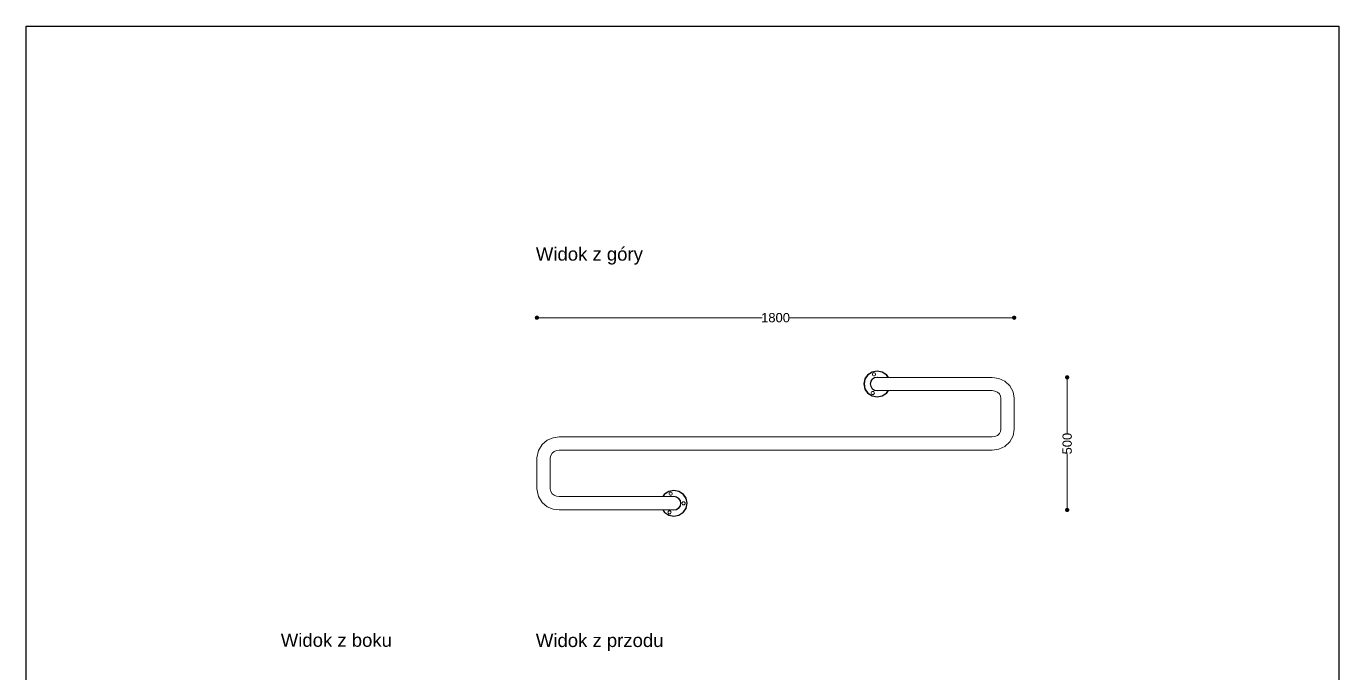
# Model space of a CAD drawing. Header units: millimetres. Extents: x 27743 to 32693, y 13706 to 19154.
# Drawn here: x 27743 to 32693, y 16715 to 19154 of the extents above; entities that cross this region are included whole.
import ezdxf

# ---------------------------------------------------------------- set-up
doc = ezdxf.new("R2010")
doc.units = ezdxf.units.MM
doc.header["$LTSCALE"] = 3
doc.layers.add('Warstwa 1', color=7, linetype='Continuous')
doc.styles.get("Standard").update_dxf_attribs({"font": 'arial.ttf'})
doc.dimstyles.new('MATEUSZ', dxfattribs={"dimtxt": 35, "dimasz": 16, "dimexe": 0.18, "dimexo": 0.0625, "dimgap": 0.09, "dimtad": 0, "dimdec": 0, "dimdsep": 46, "dimtxsty": 'Standard', "dimblk": 'DOT', "dimcen": 0.09, "dimse1": 1, "dimse2": 1, "dimadec": 0, "dimazin": 0, "dimtfac": 1, "dimtdec": 0, "dimtofl": 0, "dimtmove": 0, "dimatfit": 3, "dimfxl": 0, "dimtolj": 1, "dimtzin": 0, "dimlwd": 9, "dimlwe": 9, "dimarcsym": 0})

# ---------------------------------------------------------------- blocks, each defined once
blk = doc.blocks.new('_Dot')
at = {"color": 0, "linetype": 'ByBlock', "lineweight": -2}
blk.add_line((-0.5, 0), (-1, 0), dxfattribs=at)
at = {"color": 0, "linetype": 'ByBlock', "const_width": 0.5}
blk.add_lwpolyline([(-0.25, 0, 1), (0.25, 0, 1)], format="xyb", close=True, dxfattribs=at)
blk = doc.blocks.new('*D14')
at = {"color": 0, "lineweight": 9}
for p, q in [((29685.1, 18054.1), (30518.5, 18054.1)), ((31453.1, 18054.1), (30619.7, 18054.1))]:
    blk.add_line(p, q, dxfattribs=at)
at = {"layer": 'Defpoints', "color": 0}
for p in [(31469.1, 18054.1), (29669.1, 17466.6), (31469.1, 17466.6)]:
    blk.add_point(p, dxfattribs=at)
at = {"color": 0, "lineweight": 9, "xscale": 16, "yscale": 16, "zscale": 16, "rotation": 180}
blk.add_blockref('_Dot', (29669.1, 18054.1), dxfattribs=at)
at = {"color": 0, "lineweight": 9, "xscale": 16, "yscale": 16, "zscale": 16}
blk.add_blockref('_Dot', (31469.1, 18054.1), dxfattribs=at)
at = {"color": 0, "insert": (30569.1, 18054.1), "char_height": 35, "attachment_point": 5}
blk.add_mtext('\\A1;1800', dxfattribs=at)
blk = doc.blocks.new('*D15')
at = {"color": 0, "lineweight": 9}
for p, q in [((31669.1, 17813.1), (31669.1, 17617.8)), ((31669.1, 17345.1), (31669.1, 17540.4))]:
    blk.add_line(p, q, dxfattribs=at)
at = {"layer": 'Defpoints', "color": 0}
for p in [(31210.8, 17829.1), (29927.4, 17329.1), (31669.1, 17329.1)]:
    blk.add_point(p, dxfattribs=at)
at = {"color": 0, "lineweight": 9, "xscale": 16, "yscale": 16, "zscale": 16}
for p, rotation in [((31669.1, 17829.1), 90), ((31669.1, 17329.1), 270)]:
    blk.add_blockref('_Dot', p, dxfattribs=dict(at, rotation=rotation))
at = {"color": 0, "insert": (31669.1, 17579.1), "char_height": 35, "attachment_point": 5, "rotation": 90}
blk.add_mtext('\\A1;500', dxfattribs=at)

msp = doc.modelspace()

# ---------------------------------------------------------------- linework, layer by layer
msp.add_lwpolyline([(27743, 19153.7), (32693.4, 19153.7), (32693.4, 13706.1), (27743, 13706.1)], close=True)
at = {"layer": 'Warstwa 1', "color": 7, "lineweight": 18}
for points in [[(30902.4, 17804.1), (30906.2, 17823.2)], [(30907.7, 17822.6), (30904, 17804.1)], [(30906.2, 17823.2), (30917.1, 17839.4)], [(30918.2, 17838.3), (30907.7, 17822.6)], [(30917.1, 17839.4), (30933.3, 17850.3)], [(30933.9, 17848.8), (30918.2, 17838.3)], [(30933.9, 17822.6), (30928.2, 17814.1)], [(30934.7, 17821.7), (30929.3, 17813.6)], [(30933.3, 17850.3), (30952.4, 17854.1)], [(30952.4, 17852.5), (30933.9, 17848.8)], [(30942.4, 17828.3), (30933.9, 17822.6)], [(30934.4, 17840.3), (30934.8, 17842.6)], [(30934.8, 17838), (30934.4, 17840.3)], [(30942.9, 17827.2), (30934.7, 17821.7)], [(30934.8, 17842.6), (30936.1, 17844.5)], [(30936.1, 17836), (30934.8, 17838)], [(30936.1, 17844.5), (30938.1, 17845.8)], [(30938.1, 17834.7), (30936.1, 17836)], [(30938.1, 17845.8), (30940.4, 17846.3)], [(30940.4, 17834.3), (30938.1, 17834.7)], [(30940.4, 17846.3), (30942.7, 17845.8)], [(30942.7, 17834.7), (30940.4, 17834.3)], [(30952.4, 17830.3), (30942.4, 17828.3)], [(30942.7, 17845.8), (30944.6, 17844.5)], [(30944.6, 17836), (30942.7, 17834.7)], [(30952.4, 17829.1), (30942.9, 17827.2)], [(30944.6, 17844.5), (30945.9, 17842.6)], [(30945.9, 17838), (30944.6, 17836)], [(30945.9, 17842.6), (30946.4, 17840.3)], [(30946.4, 17840.3), (30945.9, 17838)], [(30952.4, 17854.1), (30971.6, 17850.3)], [(30970.9, 17848.8), (30952.4, 17852.5)], [(30958.5, 17829.1), (30952.4, 17830.3)], [(30952.4, 17829.2), (30953.1, 17829.1)], [(30953.1, 17829.1), (30952.4, 17829.1)], [(30953.1, 17829.1), (30958.5, 17829.1)], [(30992.8, 17829.1), (30958.5, 17829.1)], [(30986.6, 17838.3), (30970.9, 17848.8)], [(30971.6, 17850.3), (30987.8, 17839.4)], [(30992.8, 17829.1), (30986.6, 17838.3)], [(30987.8, 17839.4), (30994.7, 17829.1)], [(30994.7, 17829.1), (30992.8, 17829.1)], [(31010.8, 17829.1), (30994.7, 17829.1)], [(31010.8, 17829.1), (31210.8, 17829.1)], [(31385.8, 17829.1), (31210.8, 17829.1)], [(31410.9, 17825.4), (31385.8, 17829.1)], [(31433.9, 17814.6), (31410.9, 17825.4)], [(30906.2, 17784.9), (30902.4, 17804.1)], [(30904, 17804.1), (30907.7, 17785.5)], [(30917.1, 17768.7), (30906.2, 17784.9)], [(30907.7, 17785.5), (30918.2, 17769.8)], [(30928.2, 17814.1), (30926.2, 17804.1)], [(30926.2, 17804.1), (30928.2, 17794)], [(30929.3, 17813.6), (30927.4, 17804.1)], [(30927.4, 17804.1), (30929.3, 17794.5)], [(30928.2, 17794), (30933.9, 17785.5)], [(30929.3, 17794.5), (30934.7, 17786.4)], [(30929.8, 17769.9), (30930.2, 17772.2)], [(30930.2, 17772.2), (30931.5, 17774.1)], [(30931.5, 17774.1), (30933.5, 17775.4)], [(30933.5, 17775.4), (30935.8, 17775.9)], [(30933.9, 17785.5), (30942.4, 17779.9)], [(30934.7, 17786.4), (30942.9, 17781)], [(30935.8, 17775.9), (30938.1, 17775.4)], [(30938.1, 17775.4), (30940, 17774.1)], [(30940, 17774.1), (30941.3, 17772.2)], [(30941.3, 17772.2), (30941.8, 17769.9)], [(30942.4, 17779.9), (30952.4, 17777.9)], [(30942.9, 17781), (30952.4, 17779.1)], [(30952.4, 17777.9), (30958.5, 17779.1)], [(30952.4, 17779.1), (30958.5, 17779.1)], [(30992.8, 17779.1), (30958.5, 17779.1)], [(30986.6, 17769.8), (30992.8, 17779.1)], [(30994.7, 17779.1), (30987.8, 17768.7)], [(30992.8, 17779.1), (30994.7, 17779.1)], [(30994.7, 17779.1), (31010.8, 17779.1)], [(31210.8, 17779.1), (31010.8, 17779.1)], [(31210.8, 17779.1), (31385.8, 17779.1)], [(31385.8, 17779.1), (31396.5, 17777.5)], [(31396.5, 17777.5), (31406, 17773)], [(31406, 17773), (31413.3, 17766.4)], [(31452.5, 17797.3), (31433.9, 17814.6)], [(31464.8, 17775.1), (31452.5, 17797.3)], [(31469.1, 17750.1), (31464.8, 17775.1)], [(30933.3, 17757.9), (30917.1, 17768.7)], [(30918.2, 17769.8), (30933.9, 17759.3)], [(30930.2, 17767.6), (30929.8, 17769.9)], [(30931.5, 17765.6), (30930.2, 17767.6)], [(30933.5, 17764.3), (30931.5, 17765.6)], [(30952.4, 17754.1), (30933.3, 17757.9)], [(30935.8, 17763.9), (30933.5, 17764.3)], [(30933.9, 17759.3), (30952.4, 17755.7)], [(30938.1, 17764.3), (30935.8, 17763.9)], [(30940, 17765.6), (30938.1, 17764.3)], [(30941.3, 17767.6), (30940, 17765.6)], [(30941.8, 17769.9), (30941.3, 17767.6)], [(30952.4, 17755.7), (30970.9, 17759.3)], [(30971.6, 17757.9), (30952.4, 17754.1)], [(30970.9, 17759.3), (30986.6, 17769.8)], [(30987.8, 17768.7), (30971.6, 17757.9)], [(31413.3, 17766.4), (31417.6, 17758.5)], [(31417.6, 17758.5), (31419.1, 17750.1)], [(31419.1, 17750.1), (31419.1, 17633.1)], [(31469.1, 17633.1), (31469.1, 17750.1)], [(31417.6, 17624.6), (31413.3, 17616.7)], [(31419.1, 17633.1), (31417.6, 17624.6)], [(31464.8, 17608), (31469.1, 17633.1)], [(29688.9, 17576.3), (29674.6, 17553.4)], [(29708.2, 17592.1), (29688.9, 17576.3)], [(29729.9, 17601.1), (29708.2, 17592.1)], [(29752.4, 17604.1), (29729.9, 17601.1)], [(31385.8, 17604.1), (29752.4, 17604.1)], [(31396.5, 17605.6), (31385.8, 17604.1)], [(31406, 17610.1), (31396.5, 17605.6)], [(31413.3, 17616.7), (31406, 17610.1)], [(31433.9, 17568.6), (31452.5, 17585.8)], [(31452.5, 17585.8), (31464.8, 17608)], [(29674.6, 17553.4), (29669.1, 17525.1)], [(29669.1, 17525.1), (29669.1, 17408.1)], [(29719.1, 17525.1), (29721, 17534.6)], [(29719.1, 17408.1), (29719.1, 17525.1)], [(29721, 17534.6), (29726.2, 17542.9)], [(29726.2, 17542.9), (29733.7, 17549)], [(29733.7, 17549), (29742.7, 17552.8)], [(29742.7, 17552.8), (29752.4, 17554.1)], [(29752.4, 17554.1), (31385.8, 17554.1)], [(31385.8, 17554.1), (31410.9, 17557.7)], [(31410.9, 17557.7), (31433.9, 17568.6)], [(29669.1, 17408.1), (29674.6, 17379.8)], [(29674.6, 17379.8), (29688.9, 17356.9)], [(29721, 17398.5), (29719.1, 17408.1)], [(29726.2, 17390.3), (29721, 17398.5)], [(29733.7, 17384.1), (29726.2, 17390.3)], [(29742.7, 17380.3), (29733.7, 17384.1)], [(29752.4, 17379.1), (29742.7, 17380.3)], [(29927.4, 17379.1), (29752.4, 17379.1)], [(29927.4, 17379.1), (30127.4, 17379.1)], [(30143.5, 17379.1), (30127.4, 17379.1)], [(30143.5, 17379.1), (30150.4, 17389.4)], [(30145.4, 17379.1), (30143.5, 17379.1)], [(30151.5, 17388.3), (30145.4, 17379.1)], [(30179.7, 17379.1), (30145.4, 17379.1)], [(30150.4, 17389.4), (30166.6, 17400.3)], [(30167.2, 17398.8), (30151.5, 17388.3)], [(30166.6, 17400.3), (30185.8, 17404.1)], [(30185.8, 17402.5), (30167.2, 17398.8)], [(30167.7, 17390.3), (30168.2, 17392.6)], [(30168.2, 17388), (30167.7, 17390.3)], [(30168.2, 17392.6), (30169.5, 17394.5)], [(30169.5, 17386), (30168.2, 17388)], [(30169.5, 17394.5), (30171.4, 17395.8)], [(30171.4, 17384.7), (30169.5, 17386)], [(30171.4, 17395.8), (30173.7, 17396.3)], [(30173.7, 17384.3), (30171.4, 17384.7)], [(30173.7, 17396.3), (30176, 17395.8)], [(30176, 17384.7), (30173.7, 17384.3)], [(30176, 17395.8), (30177.9, 17394.5)], [(30177.9, 17386), (30176, 17384.7)], [(30177.9, 17394.5), (30179.2, 17392.6)], [(30179.2, 17388), (30177.9, 17386)], [(30179.2, 17392.6), (30179.7, 17390.3)], [(30179.7, 17390.3), (30179.2, 17388)], [(30185.8, 17380.3), (30179.7, 17379.1)], [(30179.7, 17379.1), (30185.1, 17379.1)], [(30185.8, 17379.2), (30185.1, 17379.1)], [(30185.8, 17379.1), (30185.1, 17379.1)], [(30185.8, 17404.1), (30204.9, 17400.3)], [(30204.3, 17398.8), (30185.8, 17402.5)], [(30195.8, 17378.3), (30185.8, 17380.3)], [(30195.3, 17377.2), (30185.8, 17379.1)], [(30203.4, 17371.7), (30195.3, 17377.2)], [(30204.3, 17372.6), (30195.8, 17378.3)], [(30220, 17388.3), (30204.3, 17398.8)], [(30204.9, 17400.3), (30221.1, 17389.4)], [(30230.5, 17372.6), (30220, 17388.3)], [(30221.1, 17389.4), (30232, 17373.2)], [(29688.9, 17356.9), (29708.2, 17341.1)], [(29708.2, 17341.1), (29729.9, 17332)], [(29729.9, 17332), (29752.4, 17329.1)], [(29752.4, 17329.1), (29927.4, 17329.1)], [(30127.4, 17329.1), (29927.4, 17329.1)], [(30127.4, 17329.1), (30143.5, 17329.1)], [(30150.4, 17318.7), (30143.5, 17329.1)], [(30143.5, 17329.1), (30145.4, 17329.1)], [(30145.4, 17329.1), (30151.5, 17319.8)], [(30179.7, 17329.1), (30145.4, 17329.1)], [(30179.7, 17329.1), (30185.8, 17327.9)], [(30185.8, 17329.1), (30179.7, 17329.1)], [(30185.8, 17329.1), (30195.3, 17331)], [(30185.8, 17327.9), (30195.8, 17329.9)], [(30195.3, 17331), (30203.4, 17336.4)], [(30195.8, 17329.9), (30204.3, 17335.5)], [(30208.9, 17363.6), (30203.4, 17371.7)], [(30203.4, 17336.4), (30208.9, 17344.5)], [(30210, 17364.1), (30204.3, 17372.6)], [(30204.3, 17335.5), (30210, 17344)], [(30210.8, 17354.1), (30208.9, 17363.6)], [(30208.9, 17344.5), (30210.8, 17354.1)], [(30212, 17354.1), (30210, 17364.1)], [(30210, 17344), (30212, 17354.1)], [(30216.1, 17354.1), (30216.5, 17356.4)], [(30216.5, 17351.8), (30216.1, 17354.1)], [(30216.5, 17356.4), (30217.9, 17358.3)], [(30217.9, 17349.8), (30216.5, 17351.8)], [(30217.9, 17358.3), (30219.8, 17359.6)], [(30219.8, 17348.5), (30217.9, 17349.8)], [(30219.8, 17359.6), (30222.1, 17360.1)], [(30222.1, 17348.1), (30219.8, 17348.5)], [(30220, 17319.8), (30230.5, 17335.5)], [(30232, 17334.9), (30221.1, 17318.7)], [(30222.1, 17360.1), (30224.4, 17359.6)], [(30224.4, 17348.5), (30222.1, 17348.1)], [(30224.4, 17359.6), (30226.3, 17358.3)], [(30226.3, 17349.8), (30224.4, 17348.5)], [(30226.3, 17358.3), (30227.6, 17356.4)], [(30227.6, 17351.8), (30226.3, 17349.8)], [(30227.6, 17356.4), (30228.1, 17354.1)], [(30228.1, 17354.1), (30227.6, 17351.8)], [(30234.2, 17354.1), (30230.5, 17372.6)], [(30230.5, 17335.5), (30234.2, 17354.1)], [(30232, 17373.2), (30235.8, 17354.1)], [(30235.8, 17354.1), (30232, 17334.9)], [(30166.6, 17307.9), (30150.4, 17318.7)], [(30151.5, 17319.8), (30167.2, 17309.3)], [(30163.1, 17319.9), (30163.6, 17322.2)], [(30163.6, 17317.6), (30163.1, 17319.9)], [(30163.6, 17322.2), (30164.9, 17324.1)], [(30164.9, 17315.6), (30163.6, 17317.6)], [(30164.9, 17324.1), (30166.8, 17325.4)], [(30166.8, 17314.3), (30164.9, 17315.6)], [(30185.8, 17304.1), (30166.6, 17307.9)], [(30166.8, 17325.4), (30169.1, 17325.9)], [(30169.1, 17313.9), (30166.8, 17314.3)], [(30167.2, 17309.3), (30185.8, 17305.7)], [(30169.1, 17325.9), (30171.4, 17325.4)], [(30171.4, 17314.3), (30169.1, 17313.9)], [(30171.4, 17325.4), (30173.3, 17324.1)], [(30173.3, 17315.6), (30171.4, 17314.3)], [(30173.3, 17324.1), (30174.6, 17322.2)], [(30174.6, 17317.6), (30173.3, 17315.6)], [(30174.6, 17322.2), (30175.1, 17319.9)], [(30175.1, 17319.9), (30174.6, 17317.6)], [(30185.8, 17305.7), (30204.3, 17309.3)], [(30204.9, 17307.9), (30185.8, 17304.1)], [(30204.3, 17309.3), (30220, 17319.8)], [(30221.1, 17318.7), (30204.9, 17307.9)]]:
    msp.add_lwpolyline(points, dxfattribs=at)

# ---------------------------------------------------------------- texts
at = {"char_height": 50, "attachment_point": 1}
for s, width, insert in [('Widok z góry', 1167.306, (29665.1, 18319.4)), ('Widok z boku', 1056.226, (28703, 16862.6)), ('Widok z przodu', 1167.306, (29665.1, 16861.8))]:
    msp.add_mtext_dynamic_manual_height_columns(s, width=width, gutter_width=1, heights=[0], dxfattribs=dict(at, insert=insert))

# ---------------------------------------------------------------- dimensions: what is measured, and where the dimension line sits
dim = msp.add_linear_dim(base=(31469.1, 18054.1), p1=(29669.1, 17466.6), p2=(31469.1, 17466.6), dimstyle='MATEUSZ')
dim.commit()
dim.dimension.update_dxf_attribs({"geometry": '*D14', "text_midpoint": (30569.1, 18054.1)})
dim = msp.add_linear_dim(base=(31669.1, 17329.1), p1=(31210.8, 17829.1), p2=(29927.4, 17329.1), angle=90, dimstyle='MATEUSZ')
dim.commit()
dim.dimension.update_dxf_attribs({"geometry": '*D15', "text_midpoint": (31669.1, 17579.1)})

doc.saveas('drawing.dxf')
